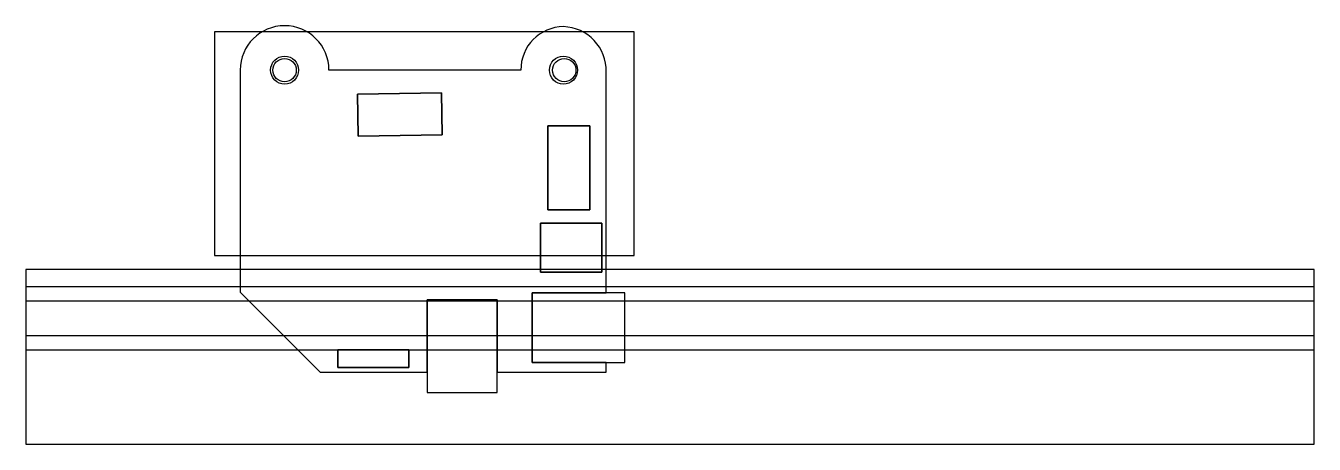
# Model space of a CAD drawing. Header units: millimetres. Extents: x 35 to 219, y -70 to -10.
import ezdxf

# ---------------------------------------------------------------- set-up
doc = ezdxf.new("R2010")
doc.units = ezdxf.units.MM
doc.layers.get('0').update_dxf_attribs({"linetype": 'CONTINUOUS'})

msp = doc.modelspace()

# ---------------------------------------------------------------- linework, layer by layer
msp.add_lwpolyline([(65.85, -48.35), (77.28, -59.78), (92.6, -59.78), (92.6, -49.45), (102.6, -49.45), (102.6, -59.78), (118.18, -59.78), (118.18, -58.43), (107.59, -58.43), (107.59, -48.43), (118.18, -48.43), (118.18, -16.86, 0.4142), (112.08, -10.38, 0.4142), (105.99, -16.6), (78.55, -16.6, 0.4142), (72.2, -10.25, 0.4142), (65.85, -16.6)], format="xyb", close=True)
for points in [[(122.2, -11.1), (62.2, -11.1), (62.2, -43.1), (122.2, -43.1)], [(82.64, -20.03), (94.64, -19.86), (94.72, -25.86), (82.72, -26.03)], [(94.64, -19.86), (82.64, -20.03), (82.72, -26.03), (94.72, -25.86)], [(109.85, -24.57), (115.85, -24.57), (115.85, -36.57), (109.85, -36.57)], [(115.85, -24.57), (109.85, -24.57), (109.85, -36.57), (115.85, -36.57)], [(117.55, -45.5), (108.8, -45.5), (108.8, -38.5), (117.55, -38.5)], [(117.55, -45.5), (117.55, -38.5), (108.8, -38.5), (108.8, -45.5)], [(219.44, -45.1), (35.19, -45.1), (35.19, -49.6), (219.44, -49.6)], [(219.44, -47.6), (35.19, -47.6), (35.19, -56.6), (219.44, -56.6)], [(102.6, -49.45), (92.6, -49.45), (92.6, -62.7), (102.6, -62.7)], [(120.84, -58.43), (120.84, -48.43), (107.59, -48.43), (107.59, -58.43)], [(219.44, -54.6), (35.19, -54.6), (35.19, -70.1), (219.44, -70.1)], [(89.98, -56.61), (89.98, -59.15), (79.82, -59.15), (79.82, -56.61)], [(89.98, -59.15), (89.98, -56.61), (79.82, -56.61), (79.82, -59.15)]]:
    msp.add_lwpolyline(points, close=True)
for centre, radius in [((72.2, -16.6), 2), ((112.08, -16.6), 2), ((72.2, -16.6), 1.67), ((112.2, -16.6), 1.67)]:
    msp.add_circle(centre, radius)

doc.saveas('drawing.dxf')
